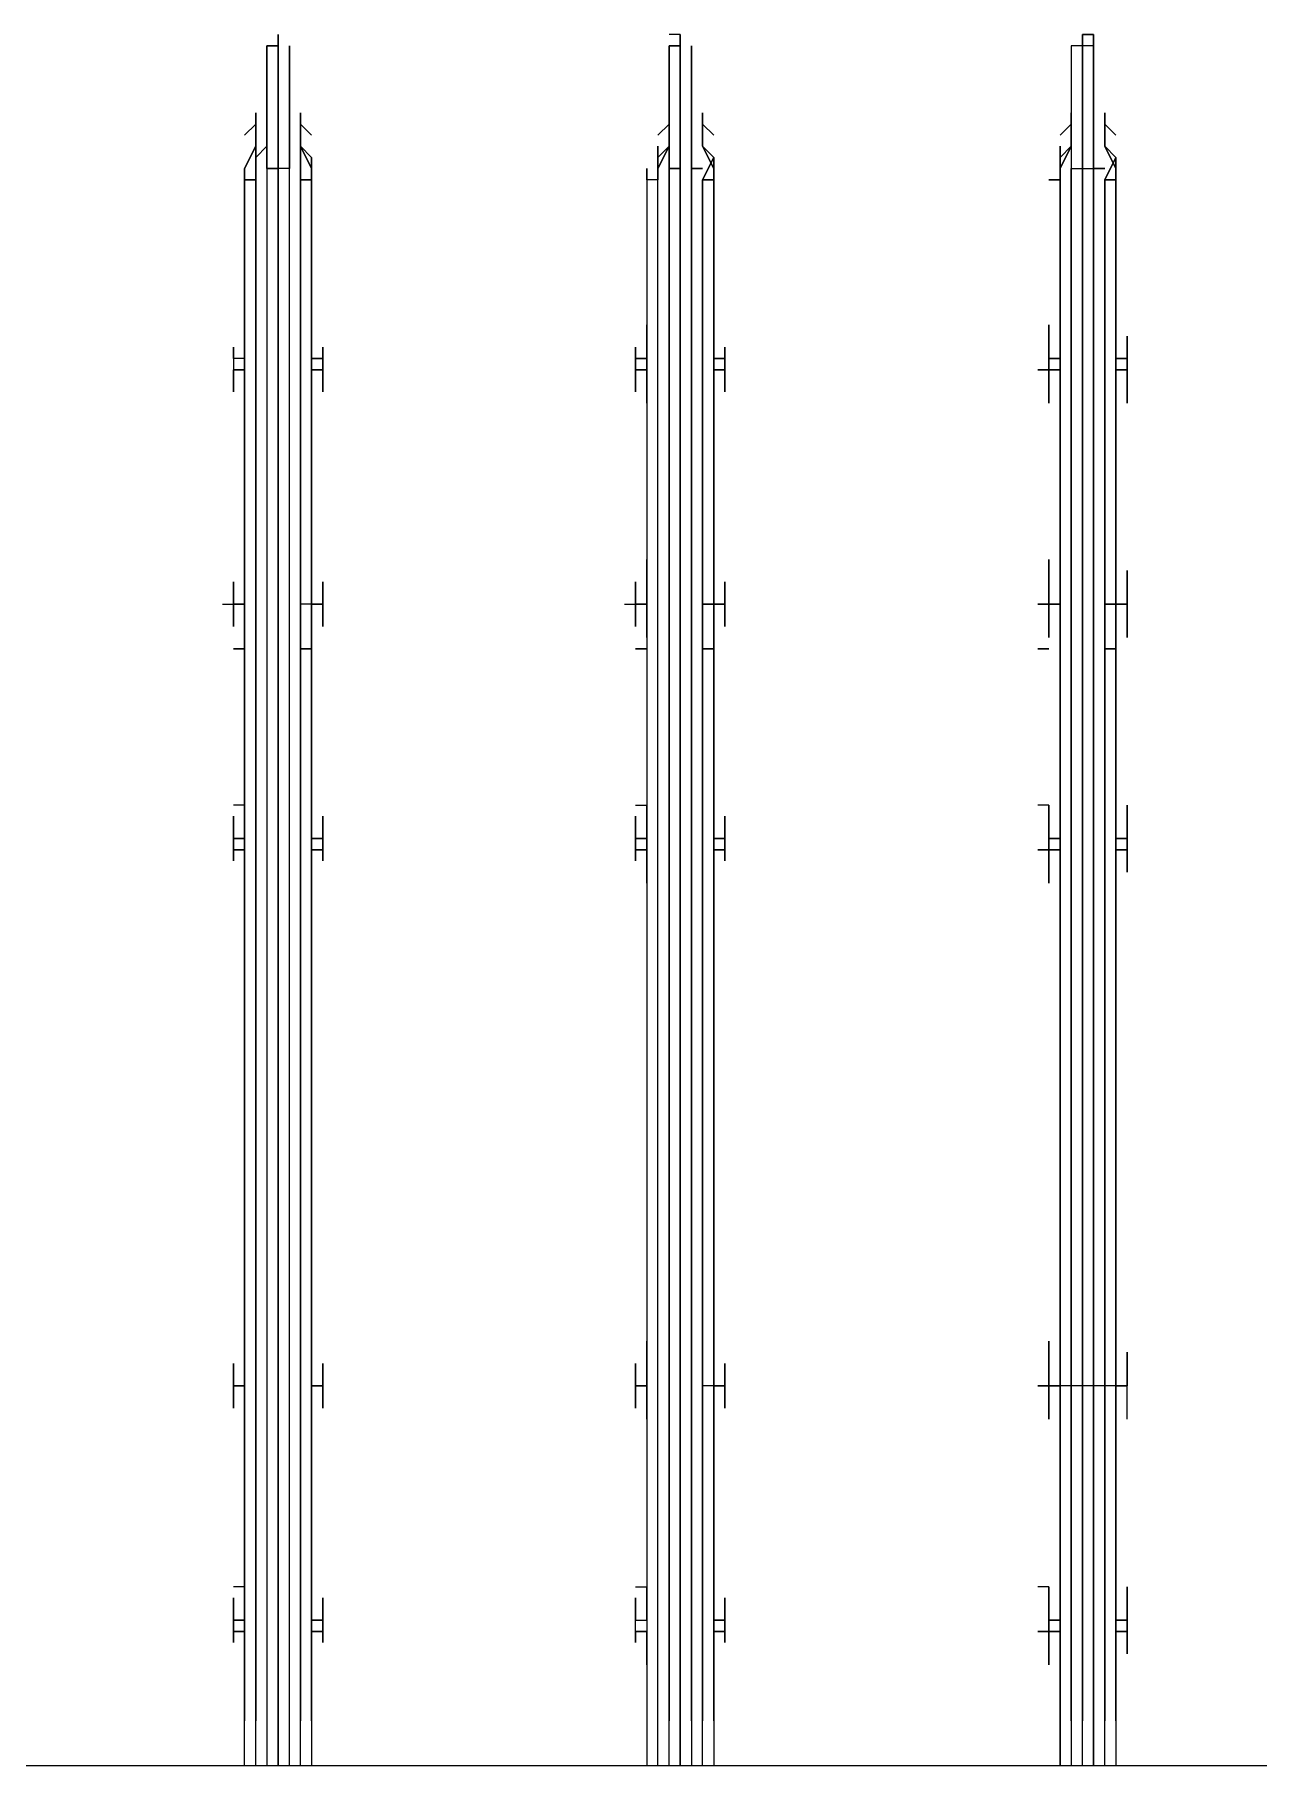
# Model space of a CAD drawing. Header units: metres. Extents: x 531759 to 532310, y 2674774 to 2675087.
# Drawn here: x 532123.7807 to 532123.9323, y 2674973.2451 to 2674973.4595 of the extents above; entities that cross this region are included whole.
import ezdxf

# ---------------------------------------------------------------- set-up
doc = ezdxf.new("R2010")
doc.units = ezdxf.units.M
doc.header["$MEASUREMENT"] = 0
doc.linetypes.add('PDF_IMPORT', pattern=[1, 0.8, -0.2])
doc.layers.add('IDT', color=7, linetype='Continuous')

# ---------------------------------------------------------------- blocks, each defined once
blk = doc.blocks.new('IDT')
at = {"layer": 'IDT', "color": 0, "lineweight": 25}
for p, q in [((14.34065, 14.51376), (13.87591, 14.51376)), ((14.19265, 14.31735), (14.19265, 14.51376)), ((14.19403, 14.51376), (14.19403, 14.31735)), ((14.19542, 14.51376), (14.19542, 14.31597)), ((14.19542, 14.31597), (14.19542, 14.51376)), ((14.1968, 14.51376), (14.1968, 14.31597)), ((14.19818, 14.31597), (14.19818, 14.51376)), ((14.19957, 14.51376), (14.19957, 14.31735)), ((14.19957, 14.31735), (14.19957, 14.51376)), ((14.24244, 14.31735), (14.24244, 14.51376)), ((14.24383, 14.51376), (14.24383, 14.31735)), ((14.24521, 14.31597), (14.24521, 14.51376)), ((14.24659, 14.51376), (14.24659, 14.31597)), ((14.24659, 14.31597), (14.24659, 14.51376)), ((14.24798, 14.51376), (14.24798, 14.31597)), ((14.24936, 14.51376), (14.24936, 14.31735)), ((14.25074, 14.31735), (14.25074, 14.51376)), ((14.29224, 14.31735), (14.29224, 14.51376)), ((14.29362, 14.51376), (14.29362, 14.31735)), ((14.295, 14.51376), (14.295, 14.31597)), ((14.29639, 14.51376), (14.29639, 14.31597)), ((14.29639, 14.31597), (14.29639, 14.51376)), ((14.29777, 14.31597), (14.29777, 14.51376)), ((14.29915, 14.51376), (14.29915, 14.31735)), ((14.30054, 14.51376), (14.30054, 14.31735)), ((14.19265, 14.50823), (14.19265, 14.31735)), ((14.19403, 14.31735), (14.19403, 14.50823)), ((14.19542, 14.31597), (14.19542, 14.50823)), ((14.19542, 14.50823), (14.19542, 14.31597)), ((14.1968, 14.31597), (14.1968, 14.50823)), ((14.19818, 14.50823), (14.19818, 14.31597)), ((14.19957, 14.31735), (14.19957, 14.50823)), ((14.19957, 14.50823), (14.19957, 14.31735)), ((14.24244, 14.50823), (14.24244, 14.31735)), ((14.24383, 14.31735), (14.24383, 14.50823)), ((14.24521, 14.50823), (14.24521, 14.31597)), ((14.24659, 14.50823), (14.24659, 14.31597)), ((14.24659, 14.31597), (14.24659, 14.50823)), ((14.24798, 14.31597), (14.24798, 14.50823)), ((14.24936, 14.50823), (14.24936, 14.31735)), ((14.25074, 14.31735), (14.25074, 14.50823)), ((14.29224, 14.50823), (14.29224, 14.31735)), ((14.29362, 14.31735), (14.29362, 14.50823)), ((14.295, 14.50823), (14.295, 14.31597)), ((14.29639, 14.50823), (14.29639, 14.31597)), ((14.29639, 14.31597), (14.29639, 14.50823)), ((14.29777, 14.31597), (14.29777, 14.50823)), ((14.29915, 14.31735), (14.29915, 14.50823)), ((14.30054, 14.31735), (14.30054, 14.50823)), ((14.19265, 14.49716), (14.19265, 14.50131)), ((14.19265, 14.50131), (14.19265, 14.49716)), ((14.20095, 14.49716), (14.20095, 14.50131)), ((14.20095, 14.50131), (14.20095, 14.49716)), ((14.24244, 14.49716), (14.24244, 14.50131)), ((14.24244, 14.50131), (14.24244, 14.49716)), ((14.25074, 14.49716), (14.25074, 14.50131)), ((14.25074, 14.50131), (14.25074, 14.49716)), ((14.29224, 14.49716), (14.29224, 14.50131)), ((14.29224, 14.50131), (14.29224, 14.49578)), ((14.30054, 14.49716), (14.30054, 14.50131)), ((14.30054, 14.50131), (14.30054, 14.49716)), ((14.19127, 14.49855), (14.19127, 14.49993)), ((14.19127, 14.49993), (14.19127, 14.49855)), ((14.20095, 14.49855), (14.20095, 14.49993)), ((14.20095, 14.49993), (14.20095, 14.49855)), ((14.24244, 14.49855), (14.24244, 14.49993)), ((14.24244, 14.49993), (14.24244, 14.49855)), ((14.25074, 14.49993), (14.25074, 14.49855)), ((14.25074, 14.49855), (14.25074, 14.49993)), ((14.29224, 14.49855), (14.29224, 14.49993)), ((14.29224, 14.49993), (14.29224, 14.49855)), ((14.30054, 14.49993), (14.30054, 14.49855)), ((14.30054, 14.49855), (14.30054, 14.49993)), ((14.19127, 14.49716), (14.19127, 14.49855)), ((14.19127, 14.49855), (14.19127, 14.49716)), ((14.19127, 14.49578), (14.19127, 14.49716)), ((14.19127, 14.49716), (14.19127, 14.49578)), ((14.19265, 14.49716), (14.19127, 14.49716)), ((14.19127, 14.49716), (14.19265, 14.49716)), ((14.19265, 14.49716), (14.19265, 14.49578)), ((14.19265, 14.49578), (14.19265, 14.49716)), ((14.20095, 14.49716), (14.19957, 14.49716)), ((14.19957, 14.49716), (14.20095, 14.49716)), ((14.20095, 14.49716), (14.20095, 14.49855)), ((14.20095, 14.49855), (14.20095, 14.49716)), ((14.20095, 14.49716), (14.20095, 14.49578)), ((14.20095, 14.49578), (14.20095, 14.49716)), ((14.20095, 14.49716), (14.20233, 14.49716)), ((14.20233, 14.49716), (14.20095, 14.49716)), ((14.20095, 14.49716), (14.20095, 14.49578)), ((14.20095, 14.49578), (14.20095, 14.49716)), ((14.24106, 14.49716), (14.24106, 14.49855)), ((14.24106, 14.49855), (14.24106, 14.49716)), ((14.24244, 14.49716), (14.24106, 14.49716)), ((14.24106, 14.49716), (14.24244, 14.49716)), ((14.24106, 14.49578), (14.24106, 14.49716)), ((14.24106, 14.49716), (14.24106, 14.49578)), ((14.24244, 14.49716), (14.24244, 14.49578)), ((14.24244, 14.49578), (14.24244, 14.49716)), ((14.25212, 14.49716), (14.25074, 14.49716)), ((14.25074, 14.49716), (14.25212, 14.49716)), ((14.25074, 14.49578), (14.25074, 14.49716)), ((14.25074, 14.49716), (14.25212, 14.49716)), ((14.25074, 14.49578), (14.25074, 14.49716)), ((14.25074, 14.49716), (14.25212, 14.49716)), ((14.25212, 14.49716), (14.25212, 14.49855)), ((14.25212, 14.49855), (14.25212, 14.49716)), ((14.25212, 14.49716), (14.25212, 14.49578)), ((14.25212, 14.49716), (14.25212, 14.49578)), ((14.29085, 14.49716), (14.29085, 14.49855)), ((14.29085, 14.49855), (14.29085, 14.49716)), ((14.29085, 14.49578), (14.29085, 14.49716)), ((14.29085, 14.49716), (14.29085, 14.49578)), ((14.29224, 14.49716), (14.29085, 14.49716)), ((14.29085, 14.49716), (14.29224, 14.49716)), ((14.29224, 14.49578), (14.29224, 14.49716)), ((14.30192, 14.49716), (14.30054, 14.49716)), ((14.30054, 14.49716), (14.30192, 14.49716)), ((14.30192, 14.49716), (14.30054, 14.49716)), ((14.30054, 14.49716), (14.30054, 14.49163)), ((14.30054, 14.49578), (14.30054, 14.49716)), ((14.30054, 14.49716), (14.30192, 14.49716)), ((14.30192, 14.49716), (14.30192, 14.49855)), ((14.30192, 14.49855), (14.30192, 14.49716)), ((14.30192, 14.49578), (14.30192, 14.49716)), ((14.30192, 14.49716), (14.30192, 14.49578)), ((14.19265, 14.49578), (14.19127, 14.49578)), ((14.19127, 14.49578), (14.19265, 14.49578)), ((14.19127, 14.49301), (14.19127, 14.49578)), ((14.19127, 14.49578), (14.19127, 14.49301)), ((14.19265, 14.49163), (14.19265, 14.49578)), ((14.19265, 14.49578), (14.19265, 14.49163)), ((14.20095, 14.49578), (14.19957, 14.49578)), ((14.19957, 14.49578), (14.20095, 14.49578)), ((14.20095, 14.49578), (14.20095, 14.49163)), ((14.20095, 14.49301), (14.20095, 14.49578)), ((14.20095, 14.49578), (14.20095, 14.49163)), ((14.20095, 14.49301), (14.20095, 14.49578)), ((14.24106, 14.49301), (14.24106, 14.49578)), ((14.24106, 14.49578), (14.24106, 14.49301)), ((14.24244, 14.49578), (14.24106, 14.49578)), ((14.24106, 14.49578), (14.24244, 14.49578)), ((14.24244, 14.49578), (14.24244, 14.49163)), ((14.24244, 14.49163), (14.24244, 14.49578)), ((14.25074, 14.49163), (14.25074, 14.49578)), ((14.25212, 14.49578), (14.25074, 14.49578)), ((14.25212, 14.49578), (14.25074, 14.49578)), ((14.25074, 14.49578), (14.25074, 14.49163)), ((14.25212, 14.49301), (14.25212, 14.49578)), ((14.25212, 14.49578), (14.25212, 14.49301)), ((14.29085, 14.49301), (14.29085, 14.49578)), ((14.29085, 14.49578), (14.29085, 14.49301)), ((14.29224, 14.49578), (14.29085, 14.49578)), ((14.29085, 14.49578), (14.29224, 14.49578)), ((14.29224, 14.49163), (14.29224, 14.49578)), ((14.29224, 14.49578), (14.29224, 14.49163)), ((14.30054, 14.49578), (14.30192, 14.49578)), ((14.30054, 14.49163), (14.30054, 14.49578)), ((14.30192, 14.49578), (14.30054, 14.49578)), ((14.30192, 14.49578), (14.30192, 14.49301)), ((14.30192, 14.49301), (14.30192, 14.49578)), ((14.19127, 14.49163), (14.19127, 14.49301)), ((14.19127, 14.49301), (14.19127, 14.49163)), ((14.20095, 14.49163), (14.20095, 14.49301)), ((14.20095, 14.49163), (14.20095, 14.49301)), ((14.24244, 14.49163), (14.24244, 14.49301)), ((14.24244, 14.49301), (14.24244, 14.49163)), ((14.25074, 14.49163), (14.25074, 14.49301)), ((14.25074, 14.49301), (14.25074, 14.49163)), ((14.29224, 14.49163), (14.29224, 14.49301)), ((14.29224, 14.49301), (14.29224, 14.49163)), ((14.30054, 14.49163), (14.30054, 14.49301)), ((14.30054, 14.49301), (14.30054, 14.49163)), ((14.20095, 14.49163), (14.20233, 14.49163)), ((14.25212, 14.49163), (14.25074, 14.49163)), ((14.30054, 14.49163), (14.30192, 14.49163)), ((14.19127, 14.47088), (14.19127, 14.4695)), ((14.19127, 14.4695), (14.19127, 14.46673)), ((14.19265, 14.46673), (14.19265, 14.47088)), ((14.19265, 14.47088), (14.19265, 14.46673)), ((14.20095, 14.46673), (14.20095, 14.47088)), ((14.20095, 14.47088), (14.20095, 14.46673)), ((14.20095, 14.4695), (14.20095, 14.47088)), ((14.20095, 14.47088), (14.20095, 14.4695)), ((14.20095, 14.46673), (14.20095, 14.4695)), ((14.20095, 14.4695), (14.20095, 14.46673)), ((14.24106, 14.46673), (14.24106, 14.4695)), ((14.24106, 14.4695), (14.24106, 14.46673)), ((14.24244, 14.46673), (14.24244, 14.47088)), ((14.24244, 14.47088), (14.24244, 14.4695)), ((14.24244, 14.4695), (14.24244, 14.47088)), ((14.24244, 14.47088), (14.24244, 14.46673)), ((14.25074, 14.46673), (14.25074, 14.47088)), ((14.25074, 14.47088), (14.25074, 14.4695)), ((14.25074, 14.4695), (14.25074, 14.47088)), ((14.25074, 14.47088), (14.25074, 14.46673)), ((14.25212, 14.46673), (14.25212, 14.4695)), ((14.25212, 14.4695), (14.25212, 14.46673)), ((14.29085, 14.46673), (14.29085, 14.4695)), ((14.29085, 14.4695), (14.29085, 14.46673)), ((14.29224, 14.46673), (14.29224, 14.47088)), ((14.29224, 14.47088), (14.29224, 14.4695)), ((14.29224, 14.4695), (14.29224, 14.47088)), ((14.29224, 14.47088), (14.29224, 14.46673)), ((14.30054, 14.46673), (14.30054, 14.47088)), ((14.30054, 14.47088), (14.30054, 14.4695)), ((14.30054, 14.4695), (14.30054, 14.47088)), ((14.30054, 14.47088), (14.30054, 14.46673)), ((14.30192, 14.46673), (14.30192, 14.4695)), ((14.30192, 14.4695), (14.30192, 14.46673)), ((14.19127, 14.46673), (14.19265, 14.46673)), ((14.19265, 14.46673), (14.19127, 14.46673)), ((14.19127, 14.46673), (14.19127, 14.46397)), ((14.19127, 14.46397), (14.19127, 14.46673)), ((14.19127, 14.46673), (14.19265, 14.46673)), ((14.19265, 14.4612), (14.19265, 14.46673)), ((14.19265, 14.46673), (14.19265, 14.4612)), ((14.19265, 14.46673), (14.19403, 14.46673)), ((14.20095, 14.46673), (14.19957, 14.46673)), ((14.19957, 14.46673), (14.20095, 14.46673)), ((14.19957, 14.46673), (14.20095, 14.46673)), ((14.20095, 14.46673), (14.19957, 14.46673)), ((14.20095, 14.4612), (14.20095, 14.46673)), ((14.20095, 14.46673), (14.20095, 14.4612)), ((14.20095, 14.46673), (14.20095, 14.46397)), ((14.20095, 14.46397), (14.20095, 14.46673)), ((14.20095, 14.46673), (14.20233, 14.46673)), ((14.20233, 14.46673), (14.20095, 14.46673)), ((14.20095, 14.46673), (14.20233, 14.46673)), ((14.24244, 14.46673), (14.24106, 14.46673)), ((14.24106, 14.46673), (14.24244, 14.46673)), ((14.24106, 14.46397), (14.24106, 14.46673)), ((14.24106, 14.46673), (14.24244, 14.46673)), ((14.24244, 14.46673), (14.24106, 14.46673)), ((14.24106, 14.46673), (14.24106, 14.46397)), ((14.24244, 14.4612), (14.24244, 14.46673)), ((14.24244, 14.46673), (14.24244, 14.4612)), ((14.24244, 14.46673), (14.24383, 14.46673)), ((14.25074, 14.4612), (14.25074, 14.46673)), ((14.25074, 14.46673), (14.25212, 14.46673)), ((14.25212, 14.46673), (14.25074, 14.46673)), ((14.25074, 14.46673), (14.25212, 14.46673)), ((14.25212, 14.46673), (14.25074, 14.46673)), ((14.25074, 14.46673), (14.25212, 14.46673)), ((14.25212, 14.46673), (14.25074, 14.46673)), ((14.25074, 14.46673), (14.25074, 14.4612)), ((14.25212, 14.46673), (14.25212, 14.46397)), ((14.25212, 14.46397), (14.25212, 14.46673)), ((14.29085, 14.46397), (14.29085, 14.46673)), ((14.29085, 14.46673), (14.29224, 14.46673)), ((14.29224, 14.46673), (14.29085, 14.46673)), ((14.29085, 14.46673), (14.29224, 14.46673)), ((14.29224, 14.46673), (14.29085, 14.46673)), ((14.29085, 14.46673), (14.29085, 14.46397)), ((14.29224, 14.4612), (14.29224, 14.46673)), ((14.29224, 14.46673), (14.29224, 14.4612)), ((14.30054, 14.4612), (14.30054, 14.46673)), ((14.30054, 14.46673), (14.30192, 14.46673)), ((14.30192, 14.46673), (14.30054, 14.46673)), ((14.30054, 14.46673), (14.30054, 14.4612)), ((14.30192, 14.46673), (14.30054, 14.46673)), ((14.30054, 14.46673), (14.30192, 14.46673)), ((14.30054, 14.46673), (14.30192, 14.46673)), ((14.30192, 14.46673), (14.30054, 14.46673)), ((14.30192, 14.46397), (14.30192, 14.46673)), ((14.30192, 14.46673), (14.30192, 14.46397)), ((14.19127, 14.46397), (14.19127, 14.46258)), ((14.19127, 14.46258), (14.19127, 14.46397)), ((14.20095, 14.46397), (14.20095, 14.46258)), ((14.20095, 14.46258), (14.20095, 14.46397)), ((14.24244, 14.46258), (14.24244, 14.46397)), ((14.24244, 14.46397), (14.24244, 14.46258)), ((14.25074, 14.46397), (14.25074, 14.46258)), ((14.25074, 14.46258), (14.25074, 14.46397)), ((14.29224, 14.46258), (14.29224, 14.46397)), ((14.29224, 14.46397), (14.29224, 14.46258)), ((14.30054, 14.46397), (14.30054, 14.46258)), ((14.30054, 14.46258), (14.30054, 14.46397)), ((14.19127, 14.40172), (14.19127, 14.40311)), ((14.19127, 14.40311), (14.19127, 14.40172)), ((14.19265, 14.39481), (14.19265, 14.40449)), ((14.19265, 14.40449), (14.19265, 14.40034)), ((14.20095, 14.40034), (14.20095, 14.40449)), ((14.20095, 14.40449), (14.20095, 14.40034)), ((14.20095, 14.40172), (14.20095, 14.40311)), ((14.20095, 14.40311), (14.20095, 14.40172)), ((14.24244, 14.39481), (14.24244, 14.40449)), ((14.24244, 14.40449), (14.24244, 14.40034)), ((14.24244, 14.40172), (14.24244, 14.40311)), ((14.24244, 14.40311), (14.24244, 14.40172)), ((14.25074, 14.40034), (14.25074, 14.40449)), ((14.25074, 14.40449), (14.25074, 14.40034)), ((14.25074, 14.40311), (14.25074, 14.40172)), ((14.25074, 14.40172), (14.25074, 14.40311)), ((14.29224, 14.40034), (14.29224, 14.40449)), ((14.29224, 14.40449), (14.29224, 14.40034)), ((14.29224, 14.40172), (14.29224, 14.40311)), ((14.29224, 14.40311), (14.29224, 14.40172)), ((14.30054, 14.40034), (14.30054, 14.40449)), ((14.30054, 14.40449), (14.30054, 14.40034)), ((14.30054, 14.40311), (14.30054, 14.40172)), ((14.30054, 14.40172), (14.30054, 14.40311)), ((14.19127, 14.40034), (14.19127, 14.40172)), ((14.19127, 14.40172), (14.19127, 14.40034)), ((14.20095, 14.40034), (14.20095, 14.40172)), ((14.20095, 14.40172), (14.20095, 14.40034)), ((14.24106, 14.40034), (14.24106, 14.40172)), ((14.24106, 14.40172), (14.24106, 14.40034)), ((14.25212, 14.40034), (14.25212, 14.40172)), ((14.25212, 14.40172), (14.25212, 14.40034)), ((14.29085, 14.40034), (14.29085, 14.40172)), ((14.29085, 14.40172), (14.29085, 14.40034)), ((14.30192, 14.40034), (14.30192, 14.40172)), ((14.30192, 14.40172), (14.30192, 14.40034)), ((14.19265, 14.40034), (14.19127, 14.40034)), ((14.19127, 14.40034), (14.19265, 14.40034)), ((14.19127, 14.40034), (14.19127, 14.39896)), ((14.19127, 14.39896), (14.19127, 14.40034)), ((14.19127, 14.39896), (14.19265, 14.39896)), ((14.19265, 14.39896), (14.19127, 14.39896)), ((14.19127, 14.39619), (14.19127, 14.39896)), ((14.19127, 14.39896), (14.19127, 14.39619)), ((14.19265, 14.40034), (14.19265, 14.39896)), ((14.19265, 14.39896), (14.19265, 14.39481)), ((14.20095, 14.40034), (14.19957, 14.40034)), ((14.19957, 14.40034), (14.20095, 14.40034)), ((14.20095, 14.39896), (14.19957, 14.39896)), ((14.19957, 14.39896), (14.20095, 14.39896)), ((14.20095, 14.40034), (14.20095, 14.39896)), ((14.20095, 14.39896), (14.20095, 14.40034)), ((14.20095, 14.40034), (14.20233, 14.40034)), ((14.20233, 14.40034), (14.20095, 14.40034)), ((14.20095, 14.39619), (14.20095, 14.40034)), ((14.20095, 14.40034), (14.20095, 14.39896)), ((14.20095, 14.39896), (14.20095, 14.39481)), ((14.20095, 14.39619), (14.20095, 14.39896)), ((14.20095, 14.39896), (14.20095, 14.39481)), ((14.24244, 14.40034), (14.24106, 14.40034)), ((14.24106, 14.40034), (14.24244, 14.40034)), ((14.24106, 14.40034), (14.24106, 14.39896)), ((14.24106, 14.39896), (14.24106, 14.40034)), ((14.24106, 14.39896), (14.24244, 14.39896)), ((14.24244, 14.39896), (14.24106, 14.39896)), ((14.24106, 14.39619), (14.24106, 14.39896)), ((14.24106, 14.39896), (14.24106, 14.39619)), ((14.24244, 14.40034), (14.24244, 14.39896)), ((14.24244, 14.39896), (14.24244, 14.39481)), ((14.25212, 14.40034), (14.25074, 14.40034)), ((14.25074, 14.40034), (14.25212, 14.40034)), ((14.25212, 14.40034), (14.25074, 14.40034)), ((14.25074, 14.40034), (14.25074, 14.39896)), ((14.25074, 14.39896), (14.25074, 14.40034)), ((14.25074, 14.40034), (14.25212, 14.40034)), ((14.25074, 14.39481), (14.25074, 14.39896)), ((14.25074, 14.39896), (14.25212, 14.39896)), ((14.25074, 14.39896), (14.25074, 14.39481)), ((14.25212, 14.39896), (14.25074, 14.39896)), ((14.25212, 14.39896), (14.25212, 14.40034)), ((14.25212, 14.40034), (14.25212, 14.39896)), ((14.25212, 14.39896), (14.25212, 14.39619)), ((14.25212, 14.39619), (14.25212, 14.39896)), ((14.29224, 14.40034), (14.29085, 14.40034)), ((14.29085, 14.40034), (14.29224, 14.40034)), ((14.29085, 14.39896), (14.29085, 14.40034)), ((14.29085, 14.40034), (14.29085, 14.39896)), ((14.29085, 14.39896), (14.29224, 14.39896)), ((14.29224, 14.39896), (14.29085, 14.39896)), ((14.29085, 14.39896), (14.29085, 14.39619)), ((14.29085, 14.39619), (14.29085, 14.39896)), ((14.29224, 14.40034), (14.29224, 14.39896)), ((14.29224, 14.39896), (14.29224, 14.40034)), ((14.29224, 14.39896), (14.29224, 14.39481)), ((14.29224, 14.39481), (14.29224, 14.39896)), ((14.30054, 14.39896), (14.30054, 14.40034)), ((14.30054, 14.40034), (14.30054, 14.39896)), ((14.30192, 14.40034), (14.30054, 14.40034)), ((14.30054, 14.40034), (14.30192, 14.40034)), ((14.30054, 14.40034), (14.30192, 14.40034)), ((14.30054, 14.39896), (14.30054, 14.39481)), ((14.30054, 14.39481), (14.30054, 14.39896)), ((14.30054, 14.39896), (14.30192, 14.39896)), ((14.30192, 14.39896), (14.30054, 14.39896)), ((14.30192, 14.39896), (14.30192, 14.40034)), ((14.30192, 14.40034), (14.30192, 14.39896)), ((14.30192, 14.39619), (14.30192, 14.39896)), ((14.30192, 14.39896), (14.30192, 14.39619)), ((14.19127, 14.39481), (14.19127, 14.39619)), ((14.19127, 14.39619), (14.19127, 14.39481)), ((14.20095, 14.39481), (14.20095, 14.39619)), ((14.20095, 14.39481), (14.20095, 14.39619)), ((14.24244, 14.39481), (14.24244, 14.39619)), ((14.24244, 14.39619), (14.24244, 14.39481)), ((14.25074, 14.39481), (14.25074, 14.39619)), ((14.25074, 14.39619), (14.25074, 14.39481)), ((14.29224, 14.39481), (14.29224, 14.39619)), ((14.29224, 14.39619), (14.29224, 14.39481)), ((14.30054, 14.39481), (14.30054, 14.39619)), ((14.30054, 14.39619), (14.30054, 14.39481)), ((14.20095, 14.39481), (14.20233, 14.39481)), ((14.25212, 14.39481), (14.25074, 14.39481)), ((14.30054, 14.39481), (14.30192, 14.39481)), ((14.19403, 14.37544), (14.19265, 14.37544)), ((14.19265, 14.37544), (14.19403, 14.37544)), ((14.20233, 14.37544), (14.20095, 14.37544)), ((14.20095, 14.37544), (14.20233, 14.37544)), ((14.24383, 14.37544), (14.24244, 14.37544)), ((14.24244, 14.37544), (14.24383, 14.37544)), ((14.25212, 14.37544), (14.25074, 14.37544)), ((14.25074, 14.37544), (14.25212, 14.37544)), ((14.29362, 14.37544), (14.29224, 14.37544)), ((14.29224, 14.37544), (14.29362, 14.37544)), ((14.30192, 14.37544), (14.30054, 14.37544)), ((14.30054, 14.37544), (14.30192, 14.37544)), ((14.19127, 14.37268), (14.19127, 14.37406)), ((14.19127, 14.37406), (14.19127, 14.37268)), ((14.19127, 14.36991), (14.19127, 14.37268)), ((14.19127, 14.37268), (14.19127, 14.36991)), ((14.19265, 14.36991), (14.19265, 14.37406)), ((14.19265, 14.37406), (14.19265, 14.36991)), ((14.20095, 14.36991), (14.20095, 14.37406)), ((14.20095, 14.37406), (14.20095, 14.36991)), ((14.20095, 14.37268), (14.20095, 14.37406)), ((14.20095, 14.37406), (14.20095, 14.37268)), ((14.20095, 14.36991), (14.20095, 14.37268)), ((14.20095, 14.37268), (14.20095, 14.36991)), ((14.24106, 14.36991), (14.24106, 14.37268)), ((14.24106, 14.37268), (14.24106, 14.36991)), ((14.24244, 14.37268), (14.24244, 14.37406)), ((14.24244, 14.37406), (14.24244, 14.37268)), ((14.24244, 14.36991), (14.24244, 14.37406)), ((14.24244, 14.37406), (14.24244, 14.36991)), ((14.25074, 14.36991), (14.25074, 14.37406)), ((14.25074, 14.37406), (14.25074, 14.37268)), ((14.25074, 14.37268), (14.25074, 14.37406)), ((14.25074, 14.37406), (14.25074, 14.36991)), ((14.25212, 14.36991), (14.25212, 14.37268)), ((14.25212, 14.37268), (14.25212, 14.36991)), ((14.29085, 14.36991), (14.29085, 14.37268)), ((14.29085, 14.37268), (14.29085, 14.36991)), ((14.29224, 14.36991), (14.29224, 14.37406)), ((14.29224, 14.37406), (14.29224, 14.37268)), ((14.29224, 14.37268), (14.29224, 14.37406)), ((14.29224, 14.37406), (14.29224, 14.36991)), ((14.30054, 14.37406), (14.30054, 14.36991)), ((14.30054, 14.36991), (14.30054, 14.37406)), ((14.30054, 14.37406), (14.30054, 14.37268)), ((14.30054, 14.37268), (14.30054, 14.37406)), ((14.30192, 14.36991), (14.30192, 14.37268)), ((14.30192, 14.37268), (14.30192, 14.36991)), ((14.19265, 14.36991), (14.19127, 14.36991)), ((14.19127, 14.36991), (14.19265, 14.36991)), ((14.19127, 14.36715), (14.19127, 14.36991)), ((14.19127, 14.36991), (14.19265, 14.36991)), ((14.19265, 14.36991), (14.19127, 14.36991)), ((14.19127, 14.36991), (14.19127, 14.36715)), ((14.19265, 14.36991), (14.19265, 14.36438)), ((14.19265, 14.36438), (14.19265, 14.36991)), ((14.19265, 14.36991), (14.19403, 14.36991)), ((14.19403, 14.36991), (14.19265, 14.36991)), ((14.20095, 14.36991), (14.19957, 14.36991)), ((14.19957, 14.36991), (14.20095, 14.36991)), ((14.20095, 14.36991), (14.19957, 14.36991)), ((14.19957, 14.36991), (14.20095, 14.36991)), ((14.20095, 14.36438), (14.20095, 14.36991)), ((14.20095, 14.36991), (14.20095, 14.36438)), ((14.20095, 14.36715), (14.20095, 14.36991)), ((14.20095, 14.36991), (14.20233, 14.36991)), ((14.20233, 14.36991), (14.20095, 14.36991)), ((14.20095, 14.36991), (14.20095, 14.36715)), ((14.20095, 14.36991), (14.20233, 14.36991)), ((14.24244, 14.36991), (14.24106, 14.36991)), ((14.24106, 14.36991), (14.24244, 14.36991)), ((14.24244, 14.36991), (14.24106, 14.36991)), ((14.24106, 14.36991), (14.24106, 14.36715)), ((14.24106, 14.36715), (14.24106, 14.36991)), ((14.24106, 14.36991), (14.24244, 14.36991)), ((14.24244, 14.36991), (14.24244, 14.36438)), ((14.24244, 14.36438), (14.24244, 14.36991)), ((14.24244, 14.36991), (14.24383, 14.36991)), ((14.24383, 14.36991), (14.24244, 14.36991)), ((14.25074, 14.36991), (14.25212, 14.36991)), ((14.25212, 14.36991), (14.25074, 14.36991)), ((14.25212, 14.36991), (14.25074, 14.36991)), ((14.25074, 14.36991), (14.25212, 14.36991)), ((14.25212, 14.36991), (14.25074, 14.36991)), ((14.25074, 14.36991), (14.25074, 14.36438)), ((14.25074, 14.36438), (14.25074, 14.36991)), ((14.25074, 14.36991), (14.25212, 14.36991)), ((14.25212, 14.36991), (14.25074, 14.36991)), ((14.25351, 14.36991), (14.25212, 14.36991)), ((14.25212, 14.36991), (14.25212, 14.36715)), ((14.25212, 14.36715), (14.25212, 14.36991)), ((14.29224, 14.36991), (14.29085, 14.36991)), ((14.29085, 14.36991), (14.29224, 14.36991)), ((14.29085, 14.36991), (14.29085, 14.36715)), ((14.29085, 14.36715), (14.29085, 14.36991)), ((14.29085, 14.36991), (14.29224, 14.36991)), ((14.29224, 14.36991), (14.29085, 14.36991)), ((14.29224, 14.36438), (14.29224, 14.36991)), ((14.29224, 14.36991), (14.29224, 14.36438)), ((14.29224, 14.36991), (14.29362, 14.36991)), ((14.30054, 14.36991), (14.30192, 14.36991)), ((14.30192, 14.36991), (14.30054, 14.36991)), ((14.30054, 14.36991), (14.30192, 14.36991)), ((14.30192, 14.36991), (14.30054, 14.36991)), ((14.30192, 14.36991), (14.30054, 14.36991)), ((14.30054, 14.36991), (14.30054, 14.36438)), ((14.30054, 14.36438), (14.30054, 14.36991)), ((14.30054, 14.36991), (14.30192, 14.36991)), ((14.30192, 14.36991), (14.30192, 14.36715)), ((14.30192, 14.36715), (14.30192, 14.36991)), ((14.3033, 14.36991), (14.30192, 14.36991)), ((14.19127, 14.36576), (14.19127, 14.36715)), ((14.19127, 14.36715), (14.19127, 14.36576)), ((14.20095, 14.36715), (14.20095, 14.36576)), ((14.20095, 14.36576), (14.20095, 14.36715)), ((14.24244, 14.36576), (14.24244, 14.36715)), ((14.24244, 14.36715), (14.24244, 14.36576)), ((14.25074, 14.36715), (14.25074, 14.36576)), ((14.25074, 14.36576), (14.25074, 14.36715)), ((14.29224, 14.36576), (14.29224, 14.36715)), ((14.29224, 14.36715), (14.29224, 14.36576)), ((14.30054, 14.36715), (14.30054, 14.36576)), ((14.30054, 14.36576), (14.30054, 14.36715)), ((14.19127, 14.34363), (14.19127, 14.34502)), ((14.19127, 14.34502), (14.19127, 14.34363)), ((14.19265, 14.34087), (14.19265, 14.34502)), ((14.19265, 14.34502), (14.19265, 14.33948)), ((14.20095, 14.34363), (14.20095, 14.34502)), ((14.20095, 14.34502), (14.20095, 14.34363)), ((14.20095, 14.34087), (14.20095, 14.34502)), ((14.20095, 14.34502), (14.20095, 14.34087)), ((14.24244, 14.34363), (14.24244, 14.34502)), ((14.24244, 14.34502), (14.24244, 14.34363)), ((14.24244, 14.34087), (14.24244, 14.34502)), ((14.24244, 14.34502), (14.24244, 14.33948)), ((14.25074, 14.34502), (14.25074, 14.34363)), ((14.25074, 14.34363), (14.25074, 14.34502)), ((14.25074, 14.34087), (14.25074, 14.34502)), ((14.25074, 14.34502), (14.25074, 14.34087)), ((14.29224, 14.34087), (14.29224, 14.34502)), ((14.29224, 14.34502), (14.29224, 14.34363)), ((14.29224, 14.34363), (14.29224, 14.34502)), ((14.29224, 14.34502), (14.29224, 14.34087)), ((14.30054, 14.34502), (14.30054, 14.34087)), ((14.30054, 14.34087), (14.30054, 14.34502)), ((14.30054, 14.34502), (14.30054, 14.34363)), ((14.30054, 14.34363), (14.30054, 14.34502)), ((14.19127, 14.34087), (14.19127, 14.34363)), ((14.19127, 14.34363), (14.19127, 14.34087)), ((14.20095, 14.34087), (14.20095, 14.34363)), ((14.20095, 14.34363), (14.20095, 14.34087)), ((14.24106, 14.34087), (14.24106, 14.34363)), ((14.24106, 14.34363), (14.24106, 14.34087)), ((14.25212, 14.34087), (14.25212, 14.34363)), ((14.25212, 14.34363), (14.25212, 14.34087)), ((14.29085, 14.34087), (14.29085, 14.34363)), ((14.29085, 14.34363), (14.29085, 14.34087)), ((14.30192, 14.34087), (14.30192, 14.34363)), ((14.30192, 14.34363), (14.30192, 14.34087)), ((14.19265, 14.34087), (14.19127, 14.34087)), ((14.19127, 14.34087), (14.19265, 14.34087)), ((14.19127, 14.33948), (14.19127, 14.34087)), ((14.19127, 14.34087), (14.19127, 14.33948)), ((14.19265, 14.33948), (14.19265, 14.34087)), ((14.20095, 14.34087), (14.19957, 14.34087)), ((14.19957, 14.34087), (14.20095, 14.34087)), ((14.20095, 14.33948), (14.20095, 14.34087)), ((14.20095, 14.34087), (14.20233, 14.34087)), ((14.20233, 14.34087), (14.20095, 14.34087)), ((14.20095, 14.34087), (14.20095, 14.33948)), ((14.20095, 14.33948), (14.20095, 14.34087)), ((14.20095, 14.34087), (14.20095, 14.33948)), ((14.24106, 14.33948), (14.24106, 14.34087)), ((14.24106, 14.34087), (14.24106, 14.33948)), ((14.24244, 14.34087), (14.24106, 14.34087)), ((14.24106, 14.34087), (14.24244, 14.34087)), ((14.24244, 14.33948), (14.24244, 14.34087)), ((14.25074, 14.33948), (14.25074, 14.34087)), ((14.25074, 14.34087), (14.25212, 14.34087)), ((14.25212, 14.34087), (14.25074, 14.34087)), ((14.25074, 14.34087), (14.25212, 14.34087)), ((14.25212, 14.34087), (14.25074, 14.34087)), ((14.25074, 14.34087), (14.25074, 14.33948)), ((14.25212, 14.34087), (14.25212, 14.33948)), ((14.25212, 14.33948), (14.25212, 14.34087)), ((14.29085, 14.33948), (14.29085, 14.34087)), ((14.29085, 14.34087), (14.29085, 14.33948)), ((14.29224, 14.34087), (14.29085, 14.34087)), ((14.29085, 14.34087), (14.29224, 14.34087)), ((14.29224, 14.34087), (14.29224, 14.33948)), ((14.29224, 14.33948), (14.29224, 14.34087)), ((14.30054, 14.34087), (14.30192, 14.34087)), ((14.30192, 14.34087), (14.30054, 14.34087)), ((14.30192, 14.34087), (14.30054, 14.34087)), ((14.30054, 14.34087), (14.30054, 14.33948)), ((14.30054, 14.34087), (14.30054, 14.33948)), ((14.30192, 14.33948), (14.30192, 14.34087)), ((14.30192, 14.33948), (14.30192, 14.34087)), ((14.19127, 14.33948), (14.19265, 14.33948)), ((14.19265, 14.33948), (14.19127, 14.33948)), ((14.19127, 14.3381), (14.19127, 14.33948)), ((14.19127, 14.33948), (14.19127, 14.3381)), ((14.19265, 14.33948), (14.19265, 14.33533)), ((14.19265, 14.33533), (14.19265, 14.33948)), ((14.20095, 14.33948), (14.19957, 14.33948)), ((14.19957, 14.33948), (14.20095, 14.33948)), ((14.20095, 14.33948), (14.20095, 14.3381)), ((14.20095, 14.3381), (14.20095, 14.33948)), ((14.20095, 14.33948), (14.20095, 14.33533)), ((14.20095, 14.33533), (14.20095, 14.33948)), ((14.24244, 14.33948), (14.24106, 14.33948)), ((14.24106, 14.33948), (14.24244, 14.33948)), ((14.24106, 14.3381), (14.24106, 14.33948)), ((14.24106, 14.33948), (14.24106, 14.3381)), ((14.24244, 14.33533), (14.24244, 14.33948)), ((14.24244, 14.33948), (14.24244, 14.33533)), ((14.25212, 14.33948), (14.25074, 14.33948)), ((14.25074, 14.33948), (14.25212, 14.33948)), ((14.25074, 14.33948), (14.25074, 14.33533)), ((14.25074, 14.33533), (14.25074, 14.33948)), ((14.25212, 14.33948), (14.25212, 14.3381)), ((14.25212, 14.3381), (14.25212, 14.33948)), ((14.29085, 14.3381), (14.29085, 14.33948)), ((14.29085, 14.33948), (14.29224, 14.33948)), ((14.29224, 14.33948), (14.29085, 14.33948)), ((14.29085, 14.33948), (14.29085, 14.3381)), ((14.29224, 14.33948), (14.29224, 14.33533)), ((14.29224, 14.33533), (14.29224, 14.33948)), ((14.30054, 14.33533), (14.30054, 14.33948)), ((14.30054, 14.33948), (14.30192, 14.33948)), ((14.30054, 14.33948), (14.30054, 14.33533)), ((14.30054, 14.33948), (14.30192, 14.33948)), ((14.30192, 14.3381), (14.30192, 14.33948)), ((14.30192, 14.33948), (14.30192, 14.3381)), ((14.19127, 14.33672), (14.19127, 14.3381)), ((14.19127, 14.3381), (14.19127, 14.33672)), ((14.20095, 14.3381), (14.20095, 14.33672)), ((14.20095, 14.33672), (14.20095, 14.3381)), ((14.24244, 14.33672), (14.24244, 14.3381)), ((14.24244, 14.3381), (14.24244, 14.33672)), ((14.25074, 14.3381), (14.25074, 14.33672)), ((14.25074, 14.33672), (14.25074, 14.3381)), ((14.29224, 14.33672), (14.29224, 14.3381)), ((14.29224, 14.3381), (14.29224, 14.33672)), ((14.30054, 14.3381), (14.30054, 14.33672)), ((14.30054, 14.33672), (14.30054, 14.3381)), ((14.19265, 14.31597), (14.19265, 14.31735)), ((14.19265, 14.31735), (14.19265, 14.31597)), ((14.19265, 14.31735), (14.19403, 14.31735)), ((14.19403, 14.31735), (14.19265, 14.31459)), ((14.19265, 14.31459), (14.19403, 14.31735)), ((14.19403, 14.31735), (14.19265, 14.31735)), ((14.19957, 14.31735), (14.20095, 14.31735)), ((14.20095, 14.31735), (14.19957, 14.31735)), ((14.19957, 14.31597), (14.19957, 14.31735)), ((14.19957, 14.31735), (14.19957, 14.3132)), ((14.19957, 14.3132), (14.19957, 14.31735)), ((14.19957, 14.31735), (14.19957, 14.31597)), ((14.24244, 14.31597), (14.24244, 14.31735)), ((14.24244, 14.31735), (14.24244, 14.31597)), ((14.24244, 14.31735), (14.24383, 14.31735)), ((14.24383, 14.31735), (14.24244, 14.31459)), ((14.24244, 14.31459), (14.24383, 14.31735)), ((14.24383, 14.31735), (14.24244, 14.31735)), ((14.24936, 14.31735), (14.24936, 14.3132)), ((14.24936, 14.3132), (14.24936, 14.31735)), ((14.24936, 14.31735), (14.25074, 14.31735)), ((14.24936, 14.31735), (14.25074, 14.31735)), ((14.25074, 14.31735), (14.25074, 14.31597)), ((14.25074, 14.31597), (14.25074, 14.31735)), ((14.29224, 14.31597), (14.29224, 14.31735)), ((14.29224, 14.31735), (14.29224, 14.31597)), ((14.29224, 14.31735), (14.29362, 14.31735)), ((14.29362, 14.31735), (14.29224, 14.31735)), ((14.29362, 14.31735), (14.29362, 14.3132)), ((14.29362, 14.3132), (14.29362, 14.31735)), ((14.30054, 14.31735), (14.29915, 14.31735)), ((14.29915, 14.31735), (14.29915, 14.3132)), ((14.29915, 14.3132), (14.29915, 14.31735)), ((14.29915, 14.31735), (14.30054, 14.31735)), ((14.30054, 14.31735), (14.30054, 14.31597)), ((14.30054, 14.31597), (14.30054, 14.31735)), ((14.19265, 14.31597), (14.19403, 14.3132)), ((14.19403, 14.3132), (14.19265, 14.31597)), ((14.19265, 14.31597), (14.19265, 14.31459)), ((14.19265, 14.31459), (14.19265, 14.31597)), ((14.19542, 14.31597), (14.19403, 14.31597)), ((14.19403, 14.31597), (14.19542, 14.31597)), ((14.19542, 14.29937), (14.19542, 14.31597)), ((14.19542, 14.31597), (14.19542, 14.30075)), ((14.1968, 14.31597), (14.19542, 14.31597)), ((14.19542, 14.31597), (14.19542, 14.29937)), ((14.1968, 14.31597), (14.19542, 14.31597)), ((14.19542, 14.31597), (14.19542, 14.30075)), ((14.1968, 14.31597), (14.1968, 14.29937)), ((14.19818, 14.31597), (14.1968, 14.31597)), ((14.19818, 14.31597), (14.1968, 14.31597)), ((14.1968, 14.29937), (14.1968, 14.31597)), ((14.19818, 14.30075), (14.19818, 14.31597)), ((14.19957, 14.31597), (14.19818, 14.3132)), ((14.19818, 14.3132), (14.19957, 14.31597)), ((14.19818, 14.30075), (14.19818, 14.31597)), ((14.19957, 14.31597), (14.19957, 14.31459)), ((14.19957, 14.31459), (14.19957, 14.31597)), ((14.24244, 14.31597), (14.24383, 14.3132)), ((14.24383, 14.3132), (14.24244, 14.31597)), ((14.24244, 14.31597), (14.24244, 14.31459)), ((14.24244, 14.31459), (14.24244, 14.31597)), ((14.24521, 14.31597), (14.24383, 14.31597)), ((14.24383, 14.31597), (14.24521, 14.31597)), ((14.24521, 14.31597), (14.24521, 14.30075)), ((14.24521, 14.30075), (14.24521, 14.31597)), ((14.24798, 14.31597), (14.24659, 14.31597)), ((14.24659, 14.31597), (14.24798, 14.31597)), ((14.24798, 14.31597), (14.24659, 14.31597)), ((14.24659, 14.31597), (14.24798, 14.31597)), ((14.24659, 14.29937), (14.24659, 14.31597)), ((14.24659, 14.31597), (14.24659, 14.29937)), ((14.24659, 14.31597), (14.24659, 14.29937)), ((14.24659, 14.29937), (14.24659, 14.31597)), ((14.24798, 14.31597), (14.24798, 14.30075)), ((14.24798, 14.30075), (14.24798, 14.31597)), ((14.24798, 14.3132), (14.24936, 14.31597)), ((14.24936, 14.31597), (14.24798, 14.3132)), ((14.24936, 14.31597), (14.24936, 14.31459)), ((14.24936, 14.31459), (14.24936, 14.31597)), ((14.29224, 14.31597), (14.29362, 14.3132)), ((14.29362, 14.3132), (14.29224, 14.31597)), ((14.29224, 14.31597), (14.29224, 14.31459)), ((14.29224, 14.31459), (14.29224, 14.31597)), ((14.295, 14.31597), (14.295, 14.30075)), ((14.295, 14.30075), (14.295, 14.31597)), ((14.295, 14.31597), (14.29639, 14.31597)), ((14.295, 14.31597), (14.29639, 14.31597)), ((14.29639, 14.31597), (14.29777, 14.31597)), ((14.29777, 14.31597), (14.29639, 14.31597)), ((14.29639, 14.31597), (14.29777, 14.31597)), ((14.29639, 14.31597), (14.29777, 14.31597)), ((14.29639, 14.31597), (14.29639, 14.29937)), ((14.29639, 14.29937), (14.29639, 14.31597)), ((14.29639, 14.29937), (14.29639, 14.31597)), ((14.29639, 14.31597), (14.29639, 14.29937)), ((14.29777, 14.31597), (14.29777, 14.30075)), ((14.29777, 14.30075), (14.29777, 14.31597)), ((14.29915, 14.31597), (14.29915, 14.31459)), ((14.29915, 14.31459), (14.29915, 14.31597)), ((14.30054, 14.31597), (14.29915, 14.3132)), ((14.29915, 14.3132), (14.30054, 14.31597)), ((14.19265, 14.31459), (14.19403, 14.3132)), ((14.19403, 14.3132), (14.19265, 14.31459)), ((14.19265, 14.31459), (14.19403, 14.3132)), ((14.19403, 14.3132), (14.19265, 14.31459)), ((14.19403, 14.3132), (14.19403, 14.30905)), ((14.19403, 14.30905), (14.19403, 14.3132)), ((14.19957, 14.31459), (14.19818, 14.3132)), ((14.19818, 14.3132), (14.19957, 14.31459)), ((14.19818, 14.3132), (14.19818, 14.30905)), ((14.19818, 14.30905), (14.19818, 14.3132)), ((14.24244, 14.31459), (14.24383, 14.3132)), ((14.24383, 14.3132), (14.24244, 14.31459)), ((14.24244, 14.31459), (14.24383, 14.3132)), ((14.24383, 14.3132), (14.24244, 14.31459)), ((14.24383, 14.3132), (14.24383, 14.30905)), ((14.24383, 14.30905), (14.24383, 14.3132)), ((14.24936, 14.31459), (14.24798, 14.3132)), ((14.24798, 14.3132), (14.24936, 14.31459)), ((14.24798, 14.30905), (14.24798, 14.3132)), ((14.24798, 14.3132), (14.24798, 14.30905)), ((14.29224, 14.31459), (14.29362, 14.3132)), ((14.29362, 14.3132), (14.29224, 14.31459)), ((14.29362, 14.3132), (14.29362, 14.30905)), ((14.29362, 14.30905), (14.29362, 14.3132)), ((14.29915, 14.31459), (14.29777, 14.3132)), ((14.29777, 14.3132), (14.29915, 14.31459)), ((14.29915, 14.3132), (14.29915, 14.30905)), ((14.29915, 14.30905), (14.29915, 14.3132)), ((14.19403, 14.31044), (14.19265, 14.31182)), ((14.19265, 14.31182), (14.19403, 14.31044)), ((14.19403, 14.30905), (14.19403, 14.31044)), ((14.19403, 14.31044), (14.19403, 14.30905)), ((14.19818, 14.31044), (14.19957, 14.31182)), ((14.19957, 14.31182), (14.19818, 14.31044)), ((14.19818, 14.30905), (14.19818, 14.31044)), ((14.19818, 14.31044), (14.19818, 14.30905)), ((14.24383, 14.31044), (14.24244, 14.31182)), ((14.24244, 14.31182), (14.24383, 14.31044)), ((14.24383, 14.30905), (14.24383, 14.31044)), ((14.24383, 14.31044), (14.24383, 14.30905)), ((14.24798, 14.31044), (14.24936, 14.31182)), ((14.24936, 14.31182), (14.24798, 14.31044)), ((14.24798, 14.30905), (14.24798, 14.31044)), ((14.24798, 14.31044), (14.24798, 14.30905)), ((14.29362, 14.31044), (14.29224, 14.31182)), ((14.29224, 14.31182), (14.29362, 14.31044)), ((14.29362, 14.30905), (14.29362, 14.31044)), ((14.29362, 14.31044), (14.29362, 14.30905)), ((14.29915, 14.31044), (14.30054, 14.31182)), ((14.30054, 14.31182), (14.29915, 14.31044)), ((14.29915, 14.30905), (14.29915, 14.31044)), ((14.29915, 14.31044), (14.29915, 14.30905)), ((14.19542, 14.30075), (14.1968, 14.30075)), ((14.19542, 14.30075), (14.1968, 14.30075)), ((14.1968, 14.30075), (14.19818, 14.30075)), ((14.1968, 14.30075), (14.19818, 14.30075)), ((14.24798, 14.30075), (14.24659, 14.30075)), ((14.24659, 14.30075), (14.24798, 14.30075)), ((14.24798, 14.30075), (14.24659, 14.30075)), ((14.24659, 14.30075), (14.24798, 14.30075)), ((14.29777, 14.30075), (14.29639, 14.30075)), ((14.29639, 14.30075), (14.29777, 14.30075)), ((14.29777, 14.30075), (14.29639, 14.30075)), ((14.29639, 14.30075), (14.29777, 14.30075)), ((14.1968, 14.29937), (14.19542, 14.29937)), ((14.19542, 14.29937), (14.1968, 14.29937)), ((14.24659, 14.29937), (14.24798, 14.29937))]:
    blk.add_line(p, q, dxfattribs=at)
at = {"layer": 'IDT', "color": 0, "linetype": 'PDF_IMPORT', "lineweight": 25, "ltscale": 0.001667}
for p, q in [((14.19127, 14.47088), (14.19127, 14.46673)), ((14.19127, 14.46673), (14.20233, 14.46673))]:
    blk.add_line(p, q, dxfattribs=at)

msp = doc.modelspace()

# ---------------------------------------------------------------- block references
at = {"layer": 'IDT', "color": 8, "rotation": 180}
msp.add_blockref('IDT', (532138.10728, 2674987.75885), dxfattribs=at)

doc.saveas('drawing.dxf')
